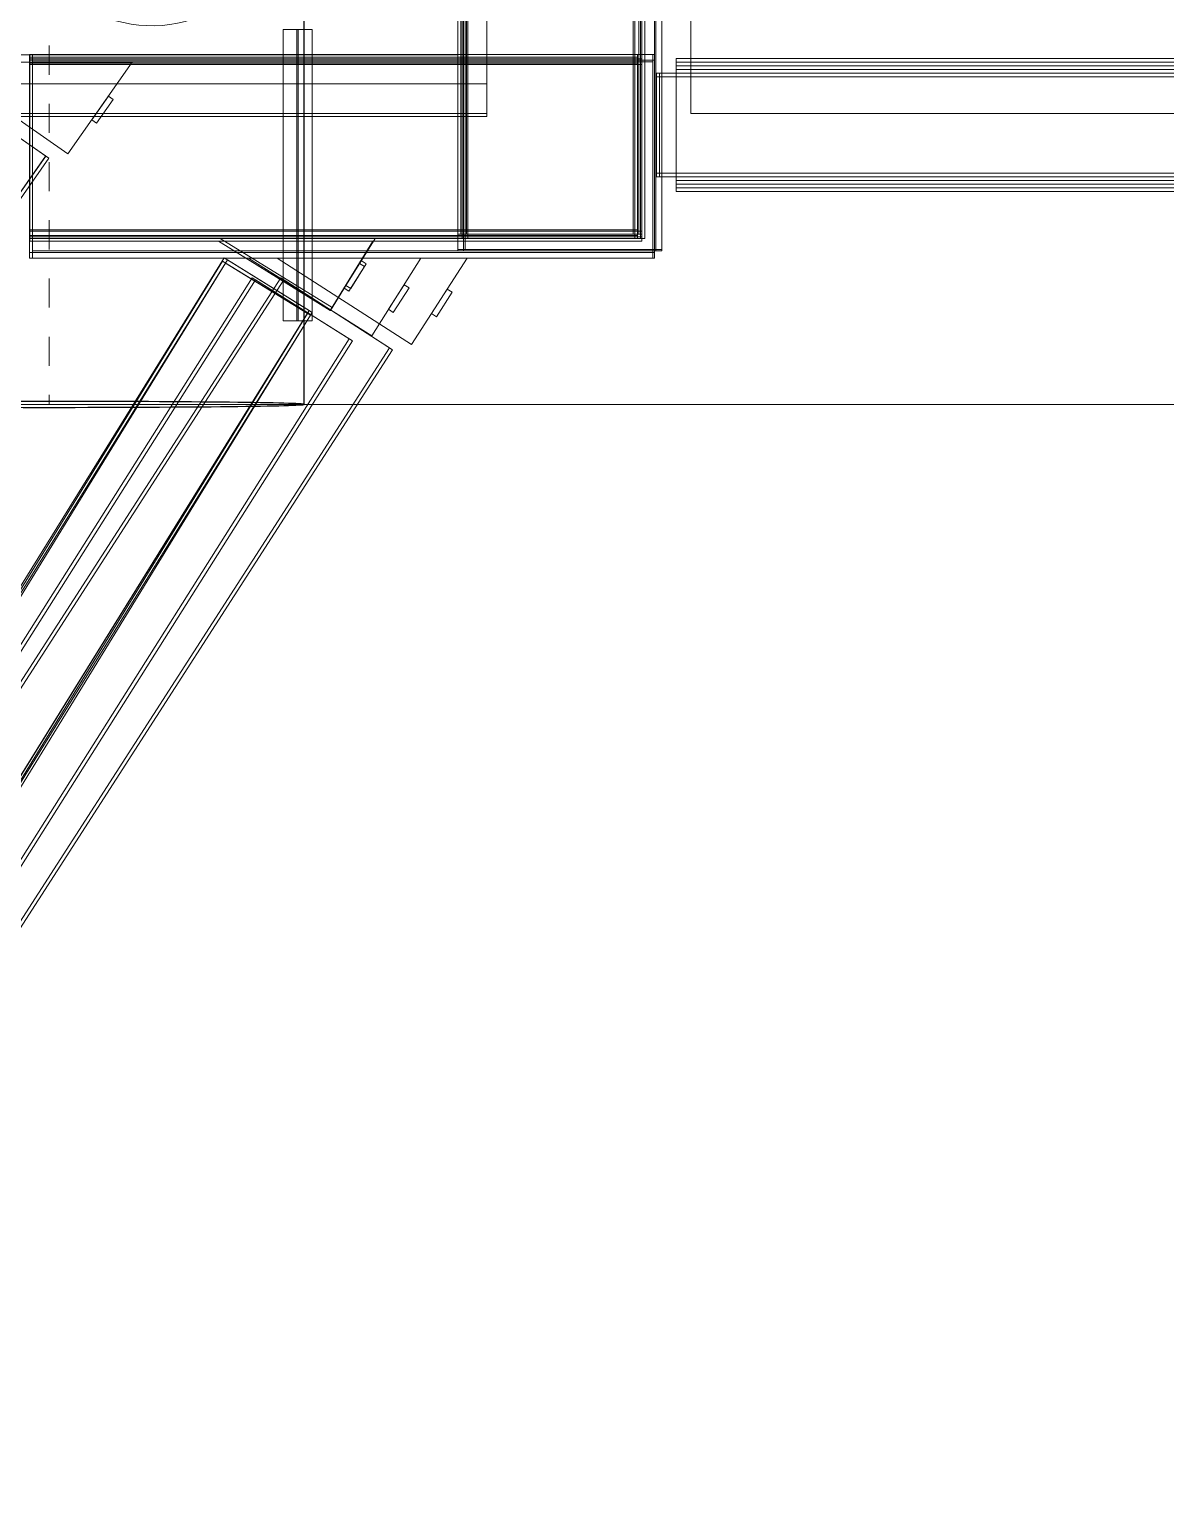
# Model space of a CAD drawing. Header units: metres. Extents: x 1753726 to 1755216, y 5920592 to 5921703.
# Drawn here: x 1755120.01 to 1755123.91, y 5921413.42 to 5921418.5 of the extents above; entities that cross this region are included whole.
import ezdxf

# ---------------------------------------------------------------- set-up
doc = ezdxf.new("R2010")
doc.units = ezdxf.units.M
doc.linetypes.add('Centre', pattern=[0.01, 0.006, -0.00125, 0.0015, -0.00125])
for name, color, linetype, lineweight in [('A-FLOR-____-OTLN', 9, 'Continuous', 9), ('A-WALL-____-OTLN', 2, 'Continuous', 9), ('M-HVAC-DUCT-CNTR', 70, 'Centre', 9), ('M-HVAC-DUCT-OTLN', 70, 'Continuous', 25), ('S-BEAM-____-OTLN', 7, 'Continuous', 9), ('S-FNDN-____-OTLN', 7, 'Continuous', 9)]:
    doc.layers.add(name, color=color, linetype=linetype, lineweight=lineweight)

# ---------------------------------------------------------------- blocks, each defined once
blk = doc.blocks.new('308492-ARUP-STPW-MOD-1600_rvt-1-X-ARUP-GL-HERNE_BAY_ALIGNMENT')
at = {"layer": 'A-WALL-____-OTLN'}
for p, q in [((1755121.5805, 5921420.1154), (1755121.5805, 5921418.2154)), ((1755121.5805, 5921418.2154), (1755121.5805, 5921420.1154)), ((1755122.2805, 5921420.1154), (1755122.2805, 5921418.2154)), ((1755122.2805, 5921418.2154), (1755122.2805, 5921420.1154)), ((1755117.5805, 5921418.2154), (1755121.5805, 5921418.2154)), ((1755119.3005, 5921418.2154), (1755120.8605, 5921418.2154)), ((1755119.3005, 5921418.2154), (1755120.8605, 5921418.2154)), ((1755120.9855, 5921418.2154), (1755121.1355, 5921418.2154)), ((1755120.9855, 5921418.2154), (1755121.1355, 5921418.2154)), ((1755121.3355, 5921418.2154), (1755121.4855, 5921418.2154)), ((1755121.3355, 5921418.2154), (1755121.4855, 5921418.2154)), ((1755122.2805, 5921418.2154), (1755126.0805, 5921418.2154)), ((1755128.4803, 5921417.2154), (1755119.2805, 5921417.2154)), ((1755120.8605, 5921417.2154), (1755119.3005, 5921417.2154)), ((1755120.8605, 5921417.2154), (1755119.3005, 5921417.2154)), ((1755121.1355, 5921417.2154), (1755120.9855, 5921417.2154)), ((1755121.1355, 5921417.2154), (1755120.9855, 5921417.2154)), ((1755121.4855, 5921417.2154), (1755121.3355, 5921417.2154)), ((1755121.4855, 5921417.2154), (1755121.3355, 5921417.2154))]:
    blk.add_line(p, q, dxfattribs=at)
at = {"layer": 'M-HVAC-DUCT-CNTR'}
blk.add_line((1755120.0775, 5921422.8485), (1755120.0775, 5921417.2162), dxfattribs=at)
blk.add_line((1755120.0775, 5921422.8485), (1755120.0775, 5921417.2162), dxfattribs=at)
at = {"layer": 'M-HVAC-DUCT-OTLN'}
blk.add_line((1755120.9525, 5921417.2162), (1755120.9525, 5921422.8485), dxfattribs=at)
for start_param, end_param in [(1.570796, 3.141593), (3.141593, 4.712389), (0, 1.570796), (4.712389, 6.283185)]:
    blk.add_ellipse((1755120.0775, 5921417.2162), major_axis=(0.875, 0), ratio=0.011618, start_param=start_param, end_param=end_param, dxfattribs=at)
blk = doc.blocks.new('Arup_Beam_Steel Circular Hollow Section_CHS_AU - STRUT 2C-5217251-X-ARUP-GL-HERNE_BAY_ALIGNMENT')
at = {"layer": 'S-BEAM-____-OTLN'}
for p, q in [((-2.3709, 0.1651), (2.3709, 0.1651)), ((-2.3709, -0.1651), (2.3709, -0.1651))]:
    blk.add_line(p, q, dxfattribs=at)
blk = doc.blocks.new('Arup_Beam_Steel Circular Hollow Section_CHS_AU - 4029159-X-ARUP-GL-HERNE_BAY_ALIGNMENT')
at = {"layer": 'S-BEAM-____-OTLN'}
for p, q in [((685.9939, 301.2086), (683.4942, 297.179)), ((686.0046, 301.2019), (683.505, 297.1723)), ((686.296, 301.0211), (685.9939, 301.2086)), ((686.296, 301.0211), (685.9939, 301.2086)), ((686.0046, 301.2019), (686.2852, 301.0278)), ((686.0046, 301.2019), (686.2852, 301.0278)), ((683.7856, 296.9982), (686.2852, 301.0278)), ((683.7964, 296.9916), (686.296, 301.0211)), ((683.4942, 297.179), (683.7964, 296.9916)), ((683.4942, 297.179), (683.7964, 296.9916)), ((683.7856, 296.9982), (683.505, 297.1723)), ((683.7856, 296.9982), (683.505, 297.1723))]:
    blk.add_line(p, q, dxfattribs=at)
blk = doc.blocks.new('Arup_Beam_Steel Circular Hollow Section_CHS_AU - STRUT 2C-5216693-X-ARUP-GL-HERNE_BAY_ALIGNMENT')
at = {"layer": 'S-BEAM-____-OTLN'}
for p, q in [((-2.018, 0.1651), (2.018, 0.1651)), ((-2.018, -0.1651), (2.018, -0.1651))]:
    blk.add_line(p, q, dxfattribs=at)
blk = doc.blocks.new('Arup_Beam_Steel Circular Hollow Section_CHS_AU - 4198971-X-ARUP-GL-HERNE_BAY_ALIGNMENT')
at = {"layer": 'S-BEAM-____-OTLN'}
for p, q in [((691.5137, 301.8431), (687.4777, 301.8431)), ((687.4777, 301.8431), (687.4777, 301.4875)), ((687.4777, 301.8431), (687.4777, 301.4875)), ((691.5137, 301.8304), (687.4777, 301.8304)), ((687.4777, 301.5002), (687.4777, 301.8304)), ((687.4777, 301.5002), (687.4777, 301.8304)), ((691.5137, 301.4875), (691.5137, 301.8431)), ((691.5137, 301.4875), (691.5137, 301.8431)), ((691.5137, 301.8304), (691.5137, 301.5002)), ((691.5137, 301.8304), (691.5137, 301.5002)), ((687.4777, 301.5002), (691.5137, 301.5002)), ((687.4777, 301.4875), (691.5137, 301.4875))]:
    blk.add_line(p, q, dxfattribs=at)
blk = doc.blocks.new('Arup_Beam_Steel Circular Hollow Section_CHS_AU - STRUT 1A-5298237-X-ARUP-GL-HERNE_BAY_ALIGNMENT')
at = {"layer": 'S-BEAM-____-OTLN'}
for p, q in [((-1.8555, 0.2158), (1.8555, 0.2158)), ((-1.8555, -0.2158), (1.8555, -0.2158))]:
    blk.add_line(p, q, dxfattribs=at)
blk = doc.blocks.new('Arup_Beam_Steel Circular Hollow Section_CHS_AU - 4393145-X-ARUP-GL-HERNE_BAY_ALIGNMENT')
at = {"layer": 'S-BEAM-____-OTLN'}
for p, q in [((685.0167, 301.8132), (682.8888, 298.7727)), ((685.0271, 301.8059), (682.8992, 298.7654)), ((685.3911, 301.5511), (685.0167, 301.8132)), ((685.3911, 301.5511), (685.0167, 301.8132)), ((685.0271, 301.8059), (685.3807, 301.5584)), ((685.0271, 301.8059), (685.3807, 301.5584)), ((683.2528, 298.5179), (685.3807, 301.5584)), ((683.2632, 298.5107), (685.3911, 301.5511)), ((682.8888, 298.7727), (683.2632, 298.5107)), ((682.8888, 298.7727), (683.2632, 298.5107)), ((683.2528, 298.5179), (682.8992, 298.7654)), ((683.2528, 298.5179), (682.8992, 298.7654))]:
    blk.add_line(p, q, dxfattribs=at)
blk = doc.blocks.new('Arup_Beam_Steel Circular Hollow Section_CHS_AU - STRUT 3C-5299243-X-ARUP-GL-HERNE_BAY_ALIGNMENT')
at = {"layer": 'S-BEAM-____-OTLN'}
for p, q in [((-2.3437, 0.1651), (2.3437, 0.1651)), ((-2.3437, -0.1651), (2.3437, -0.1651))]:
    blk.add_line(p, q, dxfattribs=at)
blk = doc.blocks.new('Arup_Beam_Steel Circular Hollow Section_CHS_AU - 4607972-X-ARUP-GL-HERNE_BAY_ALIGNMENT')
at = {"layer": 'S-BEAM-____-OTLN'}
for p, q in [((685.9875, 301.1978), (683.5336, 297.204)), ((685.9983, 301.1911), (683.5444, 297.1974)), ((686.2905, 301.0116), (685.9875, 301.1978)), ((686.2905, 301.0116), (685.9875, 301.1978)), ((685.9983, 301.1911), (686.2796, 301.0183)), ((685.9983, 301.1911), (686.2796, 301.0183)), ((683.8258, 297.0245), (686.2796, 301.0183)), ((683.8366, 297.0178), (686.2905, 301.0116)), ((683.5336, 297.204), (683.8366, 297.0178)), ((683.5336, 297.204), (683.8366, 297.0178)), ((683.8258, 297.0245), (683.5444, 297.1974)), ((683.8258, 297.0245), (683.5444, 297.1974))]:
    blk.add_line(p, q, dxfattribs=at)
blk = doc.blocks.new('Arup_Beam_Steel Circular Hollow Section_CHS_AU - STRUT 3C-5217728-X-ARUP-GL-HERNE_BAY_ALIGNMENT')
at = {"layer": 'S-BEAM-____-OTLN'}
for p, q in [((-2.008, 0.1651), (2.008, 0.1651)), ((-2.008, -0.1651), (2.008, -0.1651))]:
    blk.add_line(p, q, dxfattribs=at)
blk = doc.blocks.new('Arup_Beam_Steel Circular Hollow Section_CHS_AU - 4607977-X-ARUP-GL-HERNE_BAY_ALIGNMENT')
at = {"layer": 'S-BEAM-____-OTLN'}
for p, q in [((691.5037, 301.8431), (687.4877, 301.8431)), ((687.4877, 301.8431), (687.4877, 301.4875)), ((687.4877, 301.8431), (687.4877, 301.4875)), ((691.5037, 301.8304), (687.4877, 301.8304)), ((687.4877, 301.5002), (687.4877, 301.8304)), ((687.4877, 301.5002), (687.4877, 301.8304)), ((691.5037, 301.4875), (691.5037, 301.8431)), ((691.5037, 301.4875), (691.5037, 301.8431)), ((691.5037, 301.8304), (691.5037, 301.5002)), ((691.5037, 301.8304), (691.5037, 301.5002)), ((687.4877, 301.5002), (691.5037, 301.5002)), ((687.4877, 301.4875), (691.5037, 301.4875))]:
    blk.add_line(p, q, dxfattribs=at)
blk = doc.blocks.new('Arup_Beam_Steel Circular Hollow Section_CHS_AU - STRUT 4C-5167315-X-ARUP-GL-HERNE_BAY_ALIGNMENT')
at = {"layer": 'S-BEAM-____-OTLN'}
for p, q in [((-2.4256, 0.2158), (2.4256, 0.2158)), ((-2.4256, -0.2158), (2.4256, -0.2158))]:
    blk.add_line(p, q, dxfattribs=at)
blk = doc.blocks.new('Arup_Beam_Steel Circular Hollow Section_CHS_AU - 4608569-X-ARUP-GL-HERNE_BAY_ALIGNMENT')
at = {"layer": 'S-BEAM-____-OTLN'}
for p, q in [((686.1876, 301.1406), (683.5619, 297.0614)), ((686.5719, 300.8933), (686.1876, 301.1406)), ((686.5719, 300.8933), (686.1876, 301.1406)), ((686.1983, 301.1337), (683.5726, 297.0545)), ((686.1983, 301.1337), (686.5612, 300.9001)), ((686.1983, 301.1337), (686.5612, 300.9001)), ((683.9355, 296.8209), (686.5612, 300.9001)), ((683.9462, 296.814), (686.5719, 300.8933)), ((683.5619, 297.0614), (683.9462, 296.814)), ((683.5619, 297.0614), (683.9462, 296.814)), ((683.9355, 296.8209), (683.5726, 297.0545)), ((683.9355, 296.8209), (683.5726, 297.0545))]:
    blk.add_line(p, q, dxfattribs=at)
blk = doc.blocks.new('Arup_Beam_Steel Circular Hollow Section_CHS_AU - STRUT 4C-5167293-X-ARUP-GL-HERNE_BAY_ALIGNMENT')
at = {"layer": 'S-BEAM-____-OTLN'}
for p, q in [((-1.95, 0.2158), (1.95, 0.2158)), ((-1.95, -0.2158), (1.95, -0.2158))]:
    blk.add_line(p, q, dxfattribs=at)
blk = doc.blocks.new('Arup_Beam_Steel Circular Hollow Section_CHS_AU - 4608574-X-ARUP-GL-HERNE_BAY_ALIGNMENT')
at = {"layer": 'S-BEAM-____-OTLN'}
for p, q in [((691.4457, 301.8938), (687.5457, 301.8938)), ((687.5457, 301.8938), (687.5457, 301.4368)), ((687.5457, 301.8938), (687.5457, 301.4368)), ((691.4457, 301.8811), (687.5457, 301.8811)), ((687.5457, 301.4495), (687.5457, 301.8811)), ((687.5457, 301.4495), (687.5457, 301.8811)), ((691.4457, 301.4368), (691.4457, 301.8938)), ((691.4457, 301.4368), (691.4457, 301.8938)), ((691.4457, 301.8811), (691.4457, 301.4495)), ((691.4457, 301.8811), (691.4457, 301.4495)), ((687.5457, 301.4495), (691.4457, 301.4495)), ((687.5457, 301.4368), (691.4457, 301.4368))]:
    blk.add_line(p, q, dxfattribs=at)
blk = doc.blocks.new('Arup_Beam_Steel Circular Hollow Section_CHS_AU - STRUT 5C-5168541-X-ARUP-GL-HERNE_BAY_ALIGNMENT')
at = {"layer": 'S-BEAM-____-OTLN'}
for p, q in [((-2.3691, 0.1905), (2.3691, 0.1905)), ((-2.3691, -0.1905), (2.3691, -0.1905))]:
    blk.add_line(p, q, dxfattribs=at)
blk = doc.blocks.new('Arup_Beam_Steel Circular Hollow Section_CHS_AU - 4609519-X-ARUP-GL-HERNE_BAY_ALIGNMENT')
at = {"layer": 'S-BEAM-____-OTLN'}
for p, q in [((686.0902, 301.1407), (683.562, 297.1333)), ((686.4339, 300.9238), (686.0902, 301.1407)), ((686.4339, 300.9238), (686.0902, 301.1407)), ((686.1009, 301.1339), (683.5727, 297.1265)), ((686.1009, 301.1339), (686.4232, 300.9306)), ((686.1009, 301.1339), (686.4232, 300.9306)), ((683.895, 296.9232), (686.4232, 300.9306)), ((683.9057, 296.9164), (686.4339, 300.9238)), ((683.562, 297.1333), (683.9057, 296.9164)), ((683.562, 297.1333), (683.9057, 296.9164)), ((683.895, 296.9232), (683.5727, 297.1265)), ((683.895, 296.9232), (683.5727, 297.1265))]:
    blk.add_line(p, q, dxfattribs=at)
blk = doc.blocks.new('Arup_Beam_Steel Circular Hollow Section_CHS_AU - STRUT 5C-5168539-X-ARUP-GL-HERNE_BAY_ALIGNMENT')
at = {"layer": 'S-BEAM-____-OTLN'}
for p, q in [((-1.95, 0.1905), (1.95, 0.1905)), ((-1.95, -0.1905), (1.95, -0.1905))]:
    blk.add_line(p, q, dxfattribs=at)
blk = doc.blocks.new('Arup_Beam_Steel Circular Hollow Section_CHS_AU - 4609524-X-ARUP-GL-HERNE_BAY_ALIGNMENT')
at = {"layer": 'S-BEAM-____-OTLN'}
for p, q in [((691.4457, 301.8685), (687.5457, 301.8685)), ((687.5457, 301.8685), (687.5457, 301.4621)), ((687.5457, 301.8685), (687.5457, 301.4621)), ((691.4457, 301.8558), (687.5457, 301.8558)), ((687.5457, 301.4748), (687.5457, 301.8558)), ((687.5457, 301.4748), (687.5457, 301.8558)), ((691.4457, 301.4621), (691.4457, 301.8685)), ((691.4457, 301.4621), (691.4457, 301.8685)), ((691.4457, 301.8558), (691.4457, 301.4748)), ((691.4457, 301.8558), (691.4457, 301.4748)), ((687.5457, 301.4748), (691.4457, 301.4748)), ((687.5457, 301.4621), (691.4457, 301.4621))]:
    blk.add_line(p, q, dxfattribs=at)
blk = doc.blocks.new('STRUT END ANGLED 1 - STRUT END ANGLED 1-5070105-X-ARUP-GL-HERNE_BAY_ALIGNMENT')
at = {"layer": 'S-BEAM-____-OTLN'}
for p, q in [((685.0064, 301.8814), (685.457, 301.566)), ((685.6777, 301.8814), (685.0064, 301.8814)), ((685.0064, 301.8814), (685.6777, 301.8814)), ((685.457, 301.566), (685.0064, 301.8814)), ((685.0064, 301.8814), (685.6777, 301.8814)), ((685.457, 301.566), (685.0064, 301.8814)), ((685.0064, 301.8814), (685.457, 301.566)), ((685.6777, 301.8814), (685.0064, 301.8814)), ((685.457, 301.566), (685.6777, 301.8814)), ((685.6777, 301.8814), (685.457, 301.566)), ((685.6777, 301.8814), (685.457, 301.566)), ((685.457, 301.566), (685.6777, 301.8814)), ((685.596, 301.7647), (685.5387, 301.6828)), ((685.5387, 301.6828), (685.596, 301.7647)), ((685.555, 301.6713), (685.6124, 301.7532)), ((685.6124, 301.7532), (685.555, 301.6713)), ((685.6124, 301.7532), (685.596, 301.7647)), ((685.596, 301.7647), (685.6124, 301.7532)), ((685.5387, 301.6828), (685.555, 301.6713)), ((685.555, 301.6713), (685.5387, 301.6828))]:
    blk.add_line(p, q, dxfattribs=at)
blk = doc.blocks.new('STRUT END ANGLED 2 - STRUT END ANGLED 1-5070393-X-ARUP-GL-HERNE_BAY_ALIGNMENT')
at = {"layer": 'S-BEAM-____-OTLN'}
for p, q in [((685.9801, 301.2759), (686.3638, 301.0379)), ((686.5115, 301.2759), (685.9801, 301.2759)), ((685.9801, 301.2759), (686.5115, 301.2759)), ((686.3638, 301.0379), (685.9801, 301.2759)), ((685.9801, 301.2759), (686.5115, 301.2759)), ((686.3638, 301.0379), (685.9801, 301.2759)), ((685.9801, 301.2759), (686.3638, 301.0379)), ((686.5115, 301.2759), (685.9801, 301.2759)), ((686.3638, 301.0379), (686.5115, 301.2759)), ((686.5115, 301.2759), (686.3638, 301.0379)), ((686.5115, 301.2759), (686.3638, 301.0379)), ((686.3638, 301.0379), (686.5115, 301.2759)), ((686.464, 301.1994), (686.4113, 301.1144)), ((686.4113, 301.1144), (686.464, 301.1994)), ((686.4283, 301.1039), (686.481, 301.1889)), ((686.481, 301.1889), (686.4283, 301.1039)), ((686.481, 301.1889), (686.464, 301.1994)), ((686.464, 301.1994), (686.481, 301.1889)), ((686.4113, 301.1144), (686.4283, 301.1039)), ((686.4283, 301.1039), (686.4113, 301.1144))]:
    blk.add_line(p, q, dxfattribs=at)
blk = doc.blocks.new('STRUT END ANGLED 3 - STRUT END ANGLED 1-5071234-X-ARUP-GL-HERNE_BAY_ALIGNMENT')
at = {"layer": 'S-BEAM-____-OTLN'}
for p, q in [((685.9739, 301.2659), (686.5039, 301.2659)), ((686.3576, 301.0279), (685.9739, 301.2659)), ((685.9739, 301.2659), (686.3576, 301.0279)), ((686.5039, 301.2659), (685.9739, 301.2659)), ((685.9746, 301.2666), (686.3583, 301.0286)), ((686.5046, 301.2666), (685.9746, 301.2666)), ((685.9746, 301.2666), (686.5046, 301.2666)), ((686.3583, 301.0286), (685.9746, 301.2666)), ((686.5039, 301.2659), (686.3576, 301.0279)), ((686.3576, 301.0279), (686.5039, 301.2659)), ((686.3583, 301.0286), (686.5046, 301.2666)), ((686.5046, 301.2666), (686.3583, 301.0286)), ((686.4578, 301.1901), (686.4051, 301.1051)), ((686.4051, 301.1051), (686.4578, 301.1901)), ((686.4748, 301.1796), (686.4578, 301.1901)), ((686.4578, 301.1901), (686.4748, 301.1796)), ((686.4221, 301.0946), (686.4748, 301.1796)), ((686.4748, 301.1796), (686.4221, 301.0946)), ((686.4051, 301.1051), (686.4221, 301.0946)), ((686.4221, 301.0946), (686.4051, 301.1051))]:
    blk.add_line(p, q, dxfattribs=at)
blk = doc.blocks.new('STRUT END ANGLED 4 - STRUT END ANGLED 1-5071539-X-ARUP-GL-HERNE_BAY_ALIGNMENT')
at = {"layer": 'S-BEAM-____-OTLN'}
for p, q in [((686.1754, 301.2079), (686.6369, 300.9109)), ((686.8281, 301.2079), (686.1754, 301.2079)), ((686.1754, 301.2079), (686.8281, 301.2079)), ((686.6369, 300.9109), (686.1754, 301.2079)), ((686.1754, 301.2079), (686.8281, 301.2079)), ((686.6369, 300.9109), (686.1754, 301.2079)), ((686.1754, 301.2079), (686.6369, 300.9109)), ((686.8281, 301.2079), (686.1754, 301.2079)), ((686.6369, 300.9109), (686.8281, 301.2079)), ((686.8281, 301.2079), (686.6369, 300.9109)), ((686.8281, 301.2079), (686.6369, 300.9109)), ((686.6369, 300.9109), (686.8281, 301.2079)), ((686.7596, 301.1015), (686.7054, 301.0174)), ((686.7054, 301.0174), (686.7596, 301.1015)), ((686.7223, 301.0065), (686.7764, 301.0906)), ((686.7764, 301.0906), (686.7223, 301.0065)), ((686.7764, 301.0906), (686.7596, 301.1015)), ((686.7596, 301.1015), (686.7764, 301.0906)), ((686.7054, 301.0174), (686.7223, 301.0065)), ((686.7223, 301.0065), (686.7054, 301.0174))]:
    blk.add_line(p, q, dxfattribs=at)
blk = doc.blocks.new('STRUT END ANGLED 5 - STRUT END ANGLED 1-5071912-X-ARUP-GL-HERNE_BAY_ALIGNMENT')
at = {"layer": 'S-BEAM-____-OTLN'}
for p, q in [((686.0773, 301.2079), (686.5002, 300.9411)), ((686.6685, 301.2079), (686.0773, 301.2079)), ((686.0773, 301.2079), (686.6685, 301.2079)), ((686.5002, 300.9411), (686.0773, 301.2079)), ((686.0773, 301.2079), (686.6685, 301.2079)), ((686.5002, 300.9411), (686.0773, 301.2079)), ((686.0773, 301.2079), (686.5002, 300.9411)), ((686.6685, 301.2079), (686.0773, 301.2079)), ((686.5002, 300.9411), (686.6685, 301.2079)), ((686.6685, 301.2079), (686.5002, 300.9411)), ((686.6685, 301.2079), (686.5002, 300.9411)), ((686.5002, 300.9411), (686.6685, 301.2079)), ((686.6114, 301.1166), (686.5572, 301.0325)), ((686.5572, 301.0325), (686.6114, 301.1166)), ((686.5741, 301.0217), (686.6282, 301.1058)), ((686.6282, 301.1058), (686.5741, 301.0217)), ((686.6282, 301.1058), (686.6114, 301.1166)), ((686.6114, 301.1166), (686.6282, 301.1058)), ((686.5572, 301.0325), (686.5741, 301.0217)), ((686.5741, 301.0217), (686.5572, 301.0325))]:
    blk.add_line(p, q, dxfattribs=at)
blk = doc.blocks.new('HB_Struct Framing_Support_2 - HB_Struct Framing_Support-5141438-X-ARUP-GL-HERNE_BAY_ALIGNMENT')
at = {"layer": 'S-BEAM-____-OTLN'}
for p, q in [((0.0495, -0.015), (-0.0495, -0.015)), ((-0.0495, -0.015), (-0.0133, -0.015)), ((-0.0133, -0.015), (-0.0495, -0.015)), ((-0.0495, -0.015), (0.0495, -0.015)), ((-0.0495, -0.015), (-0.0495, -1.015)), ((-0.0495, -0.015), (-0.0495, -1.015)), ((-0.0495, -0.015), (-0.0495, -1.015)), ((-0.0495, -0.015), (-0.0495, -1.015)), ((-0.0133, -0.015), (-0.0023, -0.015)), ((-0.0133, -0.015), (-0.0023, -0.015)), ((-0.0023, -1.015), (-0.0023, -0.015)), ((-0.0023, -1.015), (-0.0023, -0.015)), ((0.0023, -0.015), (0.0023, -1.015)), ((0.0023, -0.015), (0.0133, -0.015)), ((0.0023, -0.015), (0.0133, -0.015)), ((0.0023, -1.015), (0.0023, -0.015)), ((0.0495, -0.015), (0.0133, -0.015)), ((0.0133, -0.015), (0.0495, -0.015)), ((0.0495, -1.015), (0.0495, -0.015)), ((0.0495, -0.015), (0.0495, -1.015)), ((0.0495, -0.015), (0.0495, -1.015)), ((0.0495, -0.015), (0.0495, -1.015)), ((0.0495, -1.015), (-0.0495, -1.015)), ((-0.0495, -1.015), (-0.0133, -1.015)), ((-0.0133, -1.015), (-0.0495, -1.015)), ((-0.0495, -1.015), (0.0495, -1.015)), ((-0.0023, -1.015), (-0.0133, -1.015)), ((-0.0023, -1.015), (-0.0133, -1.015)), ((0.0133, -1.015), (0.0023, -1.015)), ((0.0133, -1.015), (0.0023, -1.015)), ((0.0495, -1.015), (0.0133, -1.015)), ((0.0133, -1.015), (0.0495, -1.015))]:
    blk.add_line(p, q, dxfattribs=at)
blk = doc.blocks.new('308492-ARUP-STTW-MOD-0100_rvt-1-X-ARUP-GL-HERNE_BAY_ALIGNMENT')
at = {"layer": 'S-BEAM-____-OTLN'}
for p, q in [((1755121.4805, 5921417.8011), (1755121.4805, 5921421.1855)), ((1755121.4805, 5921421.1855), (1755121.4805, 5921417.8011)), ((1755121.4805, 5921421.1665), (1755121.4805, 5921417.7861)), ((1755121.4805, 5921421.1665), (1755121.4805, 5921417.7861)), ((1755121.4805, 5921417.7485), (1755121.4805, 5921421.1665)), ((1755121.4805, 5921421.1665), (1755121.4805, 5921417.7485)), ((1755121.4805, 5921418.4169), (1755121.4805, 5921421.1649)), ((1755121.4805, 5921418.4169), (1755121.4805, 5921421.1649)), ((1755121.4905, 5921417.8011), (1755121.4905, 5921421.1855)), ((1755121.4905, 5921421.1855), (1755121.4905, 5921417.8011)), ((1755121.4905, 5921421.1855), (1755121.4905, 5921417.8011)), ((1755121.4905, 5921421.1855), (1755121.4905, 5921417.8011)), ((1755121.4905, 5921421.1855), (1755121.4905, 5921417.8011)), ((1755121.4905, 5921421.1855), (1755121.4905, 5921417.8011)), ((1755121.4955, 5921421.1665), (1755121.4955, 5921417.7861)), ((1755121.4955, 5921421.1665), (1755121.4955, 5921417.7861)), ((1755121.4955, 5921417.7861), (1755121.4955, 5921421.1665)), ((1755121.4955, 5921421.1665), (1755121.4955, 5921417.7861)), ((1755121.4955, 5921421.1665), (1755121.4955, 5921417.7861)), ((1755121.4955, 5921421.1665), (1755121.4955, 5921417.7861)), ((1755121.5055, 5921417.7485), (1755121.5055, 5921421.1665)), ((1755121.5055, 5921421.1665), (1755121.5055, 5921417.7485)), ((1755121.5055, 5921417.7485), (1755121.5055, 5921421.1665)), ((1755121.5055, 5921421.1665), (1755121.5055, 5921417.7485)), ((1755121.5055, 5921421.1665), (1755121.5055, 5921417.7485)), ((1755121.5055, 5921421.1665), (1755121.5055, 5921417.7485)), ((1755121.5101, 5921421.1855), (1755121.5101, 5921417.8011)), ((1755121.5101, 5921421.1855), (1755121.5101, 5921417.8011)), ((1755121.5101, 5921421.1855), (1755121.5101, 5921417.8011)), ((1755121.5101, 5921421.1855), (1755121.5101, 5921417.8011)), ((1755121.5101, 5921421.1855), (1755121.5101, 5921417.8011)), ((1755121.5101, 5921421.1855), (1755121.5101, 5921417.8011)), ((1755121.5151, 5921421.1665), (1755121.5151, 5921417.7861)), ((1755121.5151, 5921417.7861), (1755121.5151, 5921421.1665)), ((1755121.5151, 5921421.1665), (1755121.5151, 5921417.7861)), ((1755121.5151, 5921421.1665), (1755121.5151, 5921417.7861)), ((1755121.5151, 5921421.1665), (1755121.5151, 5921417.7861)), ((1755121.5151, 5921421.1665), (1755121.5151, 5921417.7861)), ((1755122.0829, 5921417.8011), (1755122.0829, 5921421.1855)), ((1755122.0829, 5921421.1855), (1755122.0829, 5921417.8011)), ((1755122.0829, 5921421.1855), (1755122.0829, 5921417.8011)), ((1755122.0829, 5921417.8011), (1755122.0829, 5921421.1855)), ((1755122.0829, 5921421.1855), (1755122.0829, 5921417.8011)), ((1755122.0829, 5921421.1855), (1755122.0829, 5921417.8011)), ((1755122.0879, 5921417.7861), (1755122.0879, 5921421.1665)), ((1755122.0879, 5921421.1665), (1755122.0879, 5921417.7861)), ((1755122.0879, 5921421.1665), (1755122.0879, 5921417.7861)), ((1755122.0879, 5921417.7861), (1755122.0879, 5921421.1665)), ((1755122.0879, 5921421.1665), (1755122.0879, 5921417.7861)), ((1755122.0879, 5921421.1665), (1755122.0879, 5921417.7861)), ((1755122.1025, 5921417.8011), (1755122.1025, 5921421.1855)), ((1755122.1025, 5921421.1855), (1755122.1025, 5921417.8011)), ((1755122.1025, 5921417.8011), (1755122.1025, 5921421.1855)), ((1755122.1025, 5921421.1855), (1755122.1025, 5921417.8011)), ((1755122.1025, 5921417.8011), (1755122.1025, 5921421.1855)), ((1755122.1025, 5921421.1855), (1755122.1025, 5921417.8011)), ((1755122.1075, 5921417.7861), (1755122.1075, 5921421.1665)), ((1755122.1075, 5921421.1665), (1755122.1075, 5921417.7861)), ((1755122.1075, 5921417.7861), (1755122.1075, 5921421.1665)), ((1755122.1075, 5921421.1665), (1755122.1075, 5921417.7861)), ((1755122.1075, 5921417.7861), (1755122.1075, 5921421.1665)), ((1755122.1075, 5921421.1665), (1755122.1075, 5921417.7861)), ((1755122.1125, 5921421.1855), (1755122.1125, 5921417.8011)), ((1755122.1125, 5921421.1855), (1755122.1125, 5921417.8011)), ((1755122.1225, 5921421.1665), (1755122.1225, 5921417.7861)), ((1755122.1225, 5921421.1665), (1755122.1225, 5921417.7861)), ((1755122.1555, 5921417.7485), (1755122.1555, 5921421.1665)), ((1755122.1555, 5921421.1665), (1755122.1555, 5921417.7485)), ((1755122.1555, 5921417.7485), (1755122.1555, 5921421.1665)), ((1755122.1555, 5921421.1665), (1755122.1555, 5921417.7485)), ((1755122.1555, 5921421.1665), (1755122.1555, 5921417.7485)), ((1755122.1555, 5921421.1665), (1755122.1555, 5921417.7485)), ((1755122.1805, 5921417.7485), (1755122.1805, 5921421.1665)), ((1755122.1805, 5921421.1665), (1755122.1805, 5921417.7485)), ((1755121.4805, 5921417.7435), (1755121.4805, 5921421.1415)), ((1755121.4805, 5921421.1415), (1755121.4805, 5921417.7435)), ((1755121.5005, 5921417.7435), (1755121.5005, 5921421.1415)), ((1755121.5005, 5921421.1415), (1755121.5005, 5921417.7435)), ((1755121.5005, 5921417.7435), (1755121.5005, 5921421.1415)), ((1755121.5005, 5921421.1415), (1755121.5005, 5921417.7435)), ((1755121.5005, 5921421.1415), (1755121.5005, 5921417.7435)), ((1755121.5005, 5921421.1415), (1755121.5005, 5921417.7435)), ((1755122.1605, 5921417.7435), (1755122.1605, 5921421.1415)), ((1755122.1605, 5921421.1415), (1755122.1605, 5921417.7435)), ((1755122.1605, 5921417.7435), (1755122.1605, 5921421.1415)), ((1755122.1605, 5921421.1415), (1755122.1605, 5921417.7435)), ((1755122.1605, 5921421.1415), (1755122.1605, 5921417.7435)), ((1755122.1605, 5921421.1415), (1755122.1605, 5921417.7435)), ((1755122.1805, 5921417.7435), (1755122.1805, 5921421.1415)), ((1755122.1805, 5921421.1415), (1755122.1805, 5921417.7435)), ((1755117.4809, 5921418.4169), (1755120.2805, 5921418.4169)), ((1755117.4809, 5921418.4169), (1755120.2805, 5921418.4169)), ((1755120.0104, 5921418.4185), (1755122.0979, 5921418.4185)), ((1755120.0104, 5921418.4085), (1755120.0104, 5921418.4185)), ((1755120.0104, 5921418.4085), (1755120.0104, 5921418.4185)), ((1755122.0979, 5921418.4185), (1755120.0104, 5921418.4185)), ((1755120.0104, 5921418.4085), (1755122.0979, 5921418.4085)), ((1755120.0104, 5921418.3889), (1755120.0104, 5921418.4085)), ((1755120.0104, 5921418.3889), (1755120.0104, 5921418.4085)), ((1755122.0979, 5921418.4085), (1755120.0104, 5921418.4085)), ((1755122.0979, 5921418.4085), (1755120.0104, 5921418.4085)), ((1755122.0979, 5921418.4085), (1755120.0104, 5921418.4085)), ((1755120.0104, 5921418.3889), (1755120.0104, 5921418.4085)), ((1755120.0104, 5921418.4085), (1755120.0104, 5921418.3889)), ((1755122.0979, 5921418.4085), (1755120.0104, 5921418.4085)), ((1755122.0979, 5921418.4085), (1755120.0104, 5921418.4085)), ((1755120.0105, 5921418.3985), (1755120.0105, 5921418.4185)), ((1755120.0105, 5921418.4185), (1755120.0105, 5921418.3985)), ((1755120.0105, 5921418.4185), (1755122.1555, 5921418.4185)), ((1755122.1555, 5921418.4185), (1755120.0105, 5921418.4185)), ((1755120.0112, 5921418.4035), (1755120.0112, 5921418.4185)), ((1755120.0112, 5921418.4185), (1755120.0112, 5921418.4035)), ((1755122.1129, 5921418.4185), (1755120.0112, 5921418.4185)), ((1755122.1129, 5921418.4185), (1755120.0112, 5921418.4185)), ((1755120.0112, 5921418.4035), (1755120.0112, 5921418.3839)), ((1755120.0112, 5921418.4035), (1755120.0112, 5921418.3839)), ((1755122.1129, 5921418.4035), (1755120.0112, 5921418.4035)), ((1755122.1129, 5921418.4035), (1755120.0112, 5921418.4035)), ((1755120.0112, 5921418.4035), (1755122.1129, 5921418.4035)), ((1755122.1129, 5921418.4035), (1755120.0112, 5921418.4035)), ((1755120.0112, 5921418.3839), (1755120.0112, 5921418.4035)), ((1755120.0112, 5921418.4035), (1755120.0112, 5921418.3839)), ((1755122.1129, 5921418.4035), (1755120.0112, 5921418.4035)), ((1755122.1129, 5921418.4035), (1755120.0112, 5921418.4035)), ((1755120.0205, 5921418.3935), (1755120.0205, 5921418.4185)), ((1755120.0205, 5921418.4185), (1755120.0205, 5921418.3935)), ((1755120.0205, 5921418.4185), (1755122.1505, 5921418.4185)), ((1755122.1505, 5921418.4185), (1755120.0205, 5921418.4185)), ((1755120.2805, 5921418.4169), (1755121.4805, 5921418.4169)), ((1755121.4805, 5921418.4169), (1755120.2805, 5921418.4169)), ((1755122.0979, 5921418.4185), (1755122.0979, 5921418.4085)), ((1755122.0979, 5921418.4185), (1755122.0979, 5921418.4085)), ((1755122.0979, 5921418.4085), (1755122.0979, 5921418.3889)), ((1755122.0979, 5921418.4085), (1755122.0979, 5921418.3889)), ((1755122.0979, 5921418.3889), (1755122.0979, 5921418.4085)), ((1755122.0979, 5921418.4085), (1755122.0979, 5921418.3889)), ((1755122.1129, 5921418.4035), (1755122.1129, 5921418.4185)), ((1755122.1129, 5921418.4185), (1755122.1129, 5921418.4035)), ((1755122.1129, 5921418.3839), (1755122.1129, 5921418.4035)), ((1755122.1129, 5921418.3839), (1755122.1129, 5921418.4035)), ((1755122.1129, 5921418.3839), (1755122.1129, 5921418.4035)), ((1755122.1129, 5921418.4035), (1755122.1129, 5921418.3839)), ((1755122.1505, 5921418.3935), (1755122.1505, 5921418.4185)), ((1755122.1505, 5921418.4185), (1755122.1505, 5921418.3935)), ((1755122.1555, 5921418.3985), (1755122.1555, 5921418.4185)), ((1755122.1555, 5921418.4185), (1755122.1555, 5921418.3985)), ((1755122.0979, 5921418.3889), (1755120.0104, 5921418.3889)), ((1755120.0104, 5921418.3749), (1755120.0104, 5921418.3889)), ((1755120.0104, 5921418.3749), (1755120.0104, 5921418.3889)), ((1755122.0979, 5921418.3889), (1755120.0104, 5921418.3889)), ((1755122.0979, 5921418.3889), (1755120.0104, 5921418.3889)), ((1755122.0979, 5921418.3889), (1755120.0104, 5921418.3889)), ((1755120.0104, 5921418.3749), (1755120.0104, 5921418.3889)), ((1755120.0104, 5921418.3749), (1755120.0104, 5921418.3889)), ((1755122.0979, 5921418.3889), (1755120.0104, 5921418.3889)), ((1755122.0979, 5921418.3889), (1755120.0104, 5921418.3889)), ((1755120.0104, 5921417.8301), (1755120.0104, 5921418.3749)), ((1755120.0104, 5921418.3749), (1755120.0104, 5921417.8301)), ((1755120.0104, 5921417.8301), (1755120.0104, 5921418.3749)), ((1755120.0104, 5921418.3749), (1755120.0104, 5921417.8301)), ((1755120.0105, 5921417.7385), (1755120.0105, 5921418.3985)), ((1755120.0105, 5921418.3985), (1755120.0105, 5921417.7385)), ((1755120.0105, 5921417.7385), (1755120.0105, 5921418.3985)), ((1755120.0105, 5921418.3985), (1755120.0105, 5921417.7385)), ((1755120.0105, 5921418.3985), (1755122.1555, 5921418.3985)), ((1755122.1555, 5921418.3985), (1755120.0105, 5921418.3985)), ((1755120.0105, 5921418.3985), (1755122.1555, 5921418.3985)), ((1755122.1555, 5921418.3985), (1755120.0105, 5921418.3985)), ((1755122.1555, 5921418.3985), (1755120.0105, 5921418.3985)), ((1755122.1555, 5921418.3985), (1755120.0105, 5921418.3985)), ((1755122.1129, 5921418.3839), (1755120.0112, 5921418.3839)), ((1755120.0112, 5921418.3839), (1755122.1129, 5921418.3839)), ((1755120.0112, 5921418.3839), (1755120.0112, 5921418.3699)), ((1755120.0112, 5921418.3699), (1755120.0112, 5921418.3839)), ((1755122.1129, 5921418.3839), (1755120.0112, 5921418.3839)), ((1755122.1129, 5921418.3839), (1755120.0112, 5921418.3839)), ((1755120.0112, 5921418.3699), (1755120.0112, 5921418.3839)), ((1755120.0112, 5921418.3699), (1755120.0112, 5921418.3839)), ((1755122.1129, 5921418.3839), (1755120.0112, 5921418.3839)), ((1755122.1129, 5921418.3839), (1755120.0112, 5921418.3839)), ((1755120.0112, 5921418.3699), (1755120.0112, 5921417.8251)), ((1755120.0112, 5921418.3699), (1755120.0112, 5921417.8251)), ((1755120.0112, 5921417.8251), (1755120.0112, 5921418.3699)), ((1755120.0112, 5921418.3699), (1755120.0112, 5921417.8251)), ((1755120.0205, 5921417.7435), (1755120.0205, 5921418.3935)), ((1755120.0205, 5921418.3935), (1755120.0205, 5921417.7435)), ((1755120.0205, 5921417.7435), (1755120.0205, 5921418.3935)), ((1755120.0205, 5921418.3935), (1755120.0205, 5921417.7435)), ((1755120.0205, 5921418.3935), (1755122.1505, 5921418.3935)), ((1755122.1505, 5921418.3935), (1755120.0205, 5921418.3935)), ((1755120.0205, 5921418.3935), (1755122.1505, 5921418.3935)), ((1755122.1505, 5921418.3935), (1755120.0205, 5921418.3935)), ((1755122.1505, 5921418.3935), (1755120.0205, 5921418.3935)), ((1755122.1505, 5921418.3935), (1755120.0205, 5921418.3935)), ((1755122.0979, 5921418.3889), (1755122.0979, 5921418.3749)), ((1755122.0979, 5921418.3889), (1755122.0979, 5921418.3749)), ((1755122.0979, 5921418.3889), (1755122.0979, 5921418.3749)), ((1755122.0979, 5921418.3889), (1755122.0979, 5921418.3749)), ((1755122.0979, 5921417.8301), (1755122.0979, 5921418.3749)), ((1755122.0979, 5921418.3749), (1755122.0979, 5921417.8301)), ((1755122.0979, 5921417.8301), (1755122.0979, 5921418.3749)), ((1755122.0979, 5921418.3749), (1755122.0979, 5921417.8301)), ((1755122.1129, 5921418.3839), (1755122.1129, 5921418.3699)), ((1755122.1129, 5921418.3699), (1755122.1129, 5921418.3839)), ((1755122.1129, 5921418.3839), (1755122.1129, 5921418.3699)), ((1755122.1129, 5921418.3839), (1755122.1129, 5921418.3699)), ((1755122.1129, 5921417.8251), (1755122.1129, 5921418.3699)), ((1755122.1129, 5921417.8251), (1755122.1129, 5921418.3699)), ((1755122.1129, 5921417.8251), (1755122.1129, 5921418.3699)), ((1755122.1129, 5921418.3699), (1755122.1129, 5921417.8251)), ((1755122.1505, 5921417.7435), (1755122.1505, 5921418.3935)), ((1755122.1505, 5921418.3935), (1755122.1505, 5921417.7435)), ((1755122.1505, 5921417.7435), (1755122.1505, 5921418.3935)), ((1755122.1505, 5921418.3935), (1755122.1505, 5921417.7435)), ((1755122.1555, 5921417.7385), (1755122.1555, 5921418.3985)), ((1755122.1555, 5921418.3985), (1755122.1555, 5921417.7385)), ((1755122.1555, 5921417.7385), (1755122.1555, 5921418.3985)), ((1755122.1555, 5921418.3985), (1755122.1555, 5921417.7385)), ((1755120.0104, 5921417.8161), (1755120.0104, 5921417.8301)), ((1755120.0104, 5921417.8301), (1755120.0104, 5921417.8161)), ((1755120.0104, 5921417.8161), (1755120.0104, 5921417.8301)), ((1755120.0104, 5921417.8161), (1755120.0104, 5921417.8301)), ((1755120.0104, 5921417.8161), (1755122.0979, 5921417.8161)), ((1755120.0104, 5921417.7965), (1755120.0104, 5921417.8161)), ((1755120.0104, 5921417.8161), (1755120.0104, 5921417.7965)), ((1755122.0979, 5921417.8161), (1755120.0104, 5921417.8161)), ((1755122.0979, 5921417.8161), (1755120.0104, 5921417.8161)), ((1755120.0104, 5921417.8161), (1755122.0979, 5921417.8161)), ((1755120.0104, 5921417.7965), (1755120.0104, 5921417.8161)), ((1755120.0104, 5921417.8161), (1755120.0104, 5921417.7965)), ((1755122.0979, 5921417.8161), (1755120.0104, 5921417.8161)), ((1755122.0979, 5921417.8161), (1755120.0104, 5921417.8161)), ((1755120.0104, 5921417.7965), (1755122.0979, 5921417.7965)), ((1755122.0979, 5921417.7965), (1755120.0104, 5921417.7965)), ((1755120.0104, 5921417.7965), (1755120.0104, 5921417.7865)), ((1755120.0104, 5921417.7865), (1755120.0104, 5921417.7965)), ((1755120.0104, 5921417.7965), (1755122.0979, 5921417.7965)), ((1755122.0979, 5921417.7965), (1755120.0104, 5921417.7965)), ((1755120.0104, 5921417.7965), (1755122.0979, 5921417.7965)), ((1755122.0979, 5921417.7965), (1755120.0104, 5921417.7965)), ((1755120.0112, 5921417.8111), (1755120.0112, 5921417.8251)), ((1755120.0112, 5921417.8111), (1755120.0112, 5921417.8251)), ((1755120.0112, 5921417.8111), (1755120.0112, 5921417.8251)), ((1755120.0112, 5921417.8111), (1755120.0112, 5921417.8251)), ((1755120.0112, 5921417.8111), (1755122.1129, 5921417.8111)), ((1755120.0112, 5921417.7915), (1755120.0112, 5921417.8111)), ((1755120.0112, 5921417.8111), (1755120.0112, 5921417.7915)), ((1755122.1129, 5921417.8111), (1755120.0112, 5921417.8111)), ((1755122.1129, 5921417.8111), (1755120.0112, 5921417.8111)), ((1755120.0112, 5921417.8111), (1755122.1129, 5921417.8111)), ((1755120.0112, 5921417.7915), (1755120.0112, 5921417.8111)), ((1755120.0112, 5921417.8111), (1755120.0112, 5921417.7915)), ((1755122.1129, 5921417.8111), (1755120.0112, 5921417.8111)), ((1755122.1129, 5921417.8111), (1755120.0112, 5921417.8111)), ((1755120.0112, 5921417.7915), (1755122.1129, 5921417.7915)), ((1755122.1129, 5921417.7915), (1755120.0112, 5921417.7915)), ((1755120.0112, 5921417.7915), (1755120.0112, 5921417.7765)), ((1755120.0112, 5921417.7765), (1755120.0112, 5921417.7915)), ((1755120.0112, 5921417.7915), (1755122.1129, 5921417.7915)), ((1755122.1129, 5921417.7915), (1755120.0112, 5921417.7915)), ((1755120.0112, 5921417.7915), (1755122.1129, 5921417.7915)), ((1755122.1129, 5921417.7915), (1755120.0112, 5921417.7915)), ((1755121.4905, 5921417.8011), (1755121.4805, 5921417.8011)), ((1755121.4905, 5921417.8011), (1755121.4805, 5921417.8011)), ((1755121.5101, 5921417.8011), (1755121.4905, 5921417.8011)), ((1755121.5101, 5921417.8011), (1755121.4905, 5921417.8011)), ((1755121.5101, 5921417.8011), (1755121.4905, 5921417.8011)), ((1755121.4905, 5921417.8011), (1755121.5101, 5921417.8011)), ((1755121.5241, 5921417.8011), (1755121.5101, 5921417.8011)), ((1755121.5241, 5921417.8011), (1755121.5101, 5921417.8011)), ((1755121.5241, 5921417.8011), (1755121.5101, 5921417.8011)), ((1755121.5241, 5921417.8011), (1755121.5101, 5921417.8011)), ((1755122.0689, 5921417.8011), (1755121.5241, 5921417.8011)), ((1755121.5241, 5921417.8011), (1755122.0689, 5921417.8011)), ((1755122.0689, 5921417.8011), (1755121.5241, 5921417.8011)), ((1755121.5241, 5921417.8011), (1755122.0689, 5921417.8011)), ((1755122.0829, 5921417.8011), (1755122.0689, 5921417.8011)), ((1755122.0689, 5921417.8011), (1755122.0829, 5921417.8011)), ((1755122.0829, 5921417.8011), (1755122.0689, 5921417.8011)), ((1755122.0829, 5921417.8011), (1755122.0689, 5921417.8011)), ((1755122.1025, 5921417.8011), (1755122.0829, 5921417.8011)), ((1755122.0829, 5921417.8011), (1755122.1025, 5921417.8011)), ((1755122.1025, 5921417.8011), (1755122.0829, 5921417.8011)), ((1755122.0829, 5921417.8011), (1755122.1025, 5921417.8011)), ((1755122.0979, 5921417.8161), (1755122.0979, 5921417.8301)), ((1755122.0979, 5921417.8301), (1755122.0979, 5921417.8161)), ((1755122.0979, 5921417.8301), (1755122.0979, 5921417.8161)), ((1755122.0979, 5921417.8301), (1755122.0979, 5921417.8161)), ((1755122.0979, 5921417.7965), (1755122.0979, 5921417.8161)), ((1755122.0979, 5921417.8161), (1755122.0979, 5921417.7965)), ((1755122.0979, 5921417.7965), (1755122.0979, 5921417.8161)), ((1755122.0979, 5921417.8161), (1755122.0979, 5921417.7965)), ((1755122.0979, 5921417.7965), (1755122.0979, 5921417.7865)), ((1755122.0979, 5921417.7865), (1755122.0979, 5921417.7965)), ((1755122.1025, 5921417.8011), (1755122.1125, 5921417.8011)), ((1755122.1125, 5921417.8011), (1755122.1025, 5921417.8011)), ((1755122.1129, 5921417.8251), (1755122.1129, 5921417.8111)), ((1755122.1129, 5921417.8251), (1755122.1129, 5921417.8111)), ((1755122.1129, 5921417.8251), (1755122.1129, 5921417.8111)), ((1755122.1129, 5921417.8251), (1755122.1129, 5921417.8111)), ((1755122.1129, 5921417.7915), (1755122.1129, 5921417.8111)), ((1755122.1129, 5921417.8111), (1755122.1129, 5921417.7915)), ((1755122.1129, 5921417.7915), (1755122.1129, 5921417.8111)), ((1755122.1129, 5921417.8111), (1755122.1129, 5921417.7915)), ((1755122.1129, 5921417.7915), (1755122.1129, 5921417.7765)), ((1755122.1129, 5921417.7765), (1755122.1129, 5921417.7915)), ((1755122.0979, 5921417.7865), (1755120.0104, 5921417.7865)), ((1755122.0979, 5921417.7865), (1755120.0104, 5921417.7865)), ((1755120.0105, 5921417.7385), (1755120.0105, 5921417.7185)), ((1755120.0105, 5921417.7185), (1755120.0105, 5921417.7385)), ((1755120.0105, 5921417.7385), (1755122.1555, 5921417.7385)), ((1755122.1555, 5921417.7385), (1755120.0105, 5921417.7385)), ((1755120.0105, 5921417.7385), (1755122.1555, 5921417.7385)), ((1755122.1555, 5921417.7385), (1755120.0105, 5921417.7385)), ((1755122.1555, 5921417.7385), (1755120.0105, 5921417.7385)), ((1755122.1555, 5921417.7385), (1755120.0105, 5921417.7385)), ((1755122.1129, 5921417.7765), (1755120.0112, 5921417.7765)), ((1755122.1129, 5921417.7765), (1755120.0112, 5921417.7765)), ((1755120.0205, 5921417.7435), (1755120.0205, 5921417.7185)), ((1755120.0205, 5921417.7185), (1755120.0205, 5921417.7435)), ((1755120.0205, 5921417.7435), (1755122.1505, 5921417.7435)), ((1755122.1505, 5921417.7435), (1755120.0205, 5921417.7435)), ((1755120.0205, 5921417.7435), (1755122.1505, 5921417.7435)), ((1755122.1505, 5921417.7435), (1755120.0205, 5921417.7435)), ((1755122.1505, 5921417.7435), (1755120.0205, 5921417.7435)), ((1755122.1505, 5921417.7435), (1755120.0205, 5921417.7435)), ((1755121.4955, 5921417.7861), (1755121.4805, 5921417.7861)), ((1755121.4805, 5921417.7861), (1755121.4955, 5921417.7861)), ((1755121.5055, 5921417.7485), (1755121.4805, 5921417.7485)), ((1755121.4805, 5921417.7485), (1755121.5055, 5921417.7485)), ((1755121.5005, 5921417.7435), (1755121.4805, 5921417.7435)), ((1755121.4805, 5921417.7435), (1755121.5005, 5921417.7435)), ((1755121.4955, 5921417.7861), (1755121.5151, 5921417.7861)), ((1755121.4955, 5921417.7861), (1755121.5151, 5921417.7861)), ((1755121.5151, 5921417.7861), (1755121.4955, 5921417.7861)), ((1755121.4955, 5921417.7861), (1755121.5151, 5921417.7861)), ((1755122.1605, 5921417.7435), (1755121.5005, 5921417.7435)), ((1755121.5005, 5921417.7435), (1755122.1605, 5921417.7435)), ((1755122.1605, 5921417.7435), (1755121.5005, 5921417.7435)), ((1755121.5005, 5921417.7435), (1755122.1605, 5921417.7435)), ((1755122.1555, 5921417.7485), (1755121.5055, 5921417.7485)), ((1755121.5055, 5921417.7485), (1755122.1555, 5921417.7485)), ((1755122.1555, 5921417.7485), (1755121.5055, 5921417.7485)), ((1755121.5055, 5921417.7485), (1755122.1555, 5921417.7485)), ((1755121.5151, 5921417.7861), (1755121.5291, 5921417.7861)), ((1755121.5291, 5921417.7861), (1755121.5151, 5921417.7861)), ((1755121.5291, 5921417.7861), (1755121.5151, 5921417.7861)), ((1755121.5291, 5921417.7861), (1755121.5151, 5921417.7861)), ((1755121.5291, 5921417.7861), (1755122.0739, 5921417.7861)), ((1755121.5291, 5921417.7861), (1755122.0739, 5921417.7861)), ((1755122.0739, 5921417.7861), (1755121.5291, 5921417.7861)), ((1755121.5291, 5921417.7861), (1755122.0739, 5921417.7861)), ((1755122.0879, 5921417.7861), (1755122.0739, 5921417.7861)), ((1755122.0879, 5921417.7861), (1755122.0739, 5921417.7861)), ((1755122.0879, 5921417.7861), (1755122.0739, 5921417.7861)), ((1755122.0879, 5921417.7861), (1755122.0739, 5921417.7861)), ((1755122.1075, 5921417.7861), (1755122.0879, 5921417.7861)), ((1755122.0879, 5921417.7861), (1755122.1075, 5921417.7861)), ((1755122.1075, 5921417.7861), (1755122.0879, 5921417.7861)), ((1755122.0879, 5921417.7861), (1755122.1075, 5921417.7861)), ((1755122.1075, 5921417.7861), (1755122.1225, 5921417.7861)), ((1755122.1225, 5921417.7861), (1755122.1075, 5921417.7861)), ((1755122.1505, 5921417.7435), (1755122.1505, 5921417.7185)), ((1755122.1505, 5921417.7185), (1755122.1505, 5921417.7435)), ((1755122.1555, 5921417.7485), (1755122.1805, 5921417.7485)), ((1755122.1805, 5921417.7485), (1755122.1555, 5921417.7485)), ((1755122.1555, 5921417.7385), (1755122.1555, 5921417.7185)), ((1755122.1555, 5921417.7185), (1755122.1555, 5921417.7385)), ((1755122.1605, 5921417.7435), (1755122.1805, 5921417.7435)), ((1755122.1805, 5921417.7435), (1755122.1605, 5921417.7435)), ((1755120.0105, 5921417.7185), (1755122.1555, 5921417.7185)), ((1755122.1555, 5921417.7185), (1755120.0105, 5921417.7185)), ((1755120.0205, 5921417.7185), (1755122.1505, 5921417.7185)), ((1755122.1505, 5921417.7185), (1755120.0205, 5921417.7185))]:
    blk.add_line(p, q, dxfattribs=at)
blk.add_ellipse((1755120.4305, 5921418.9669), major_axis=(0.0761, 0.4435), ratio=1, start_param=2.971674, end_param=4.882307, dxfattribs=at)
at = {"layer": 'S-FNDN-____-OTLN'}
for p, q in [((1755121.5807, 5921421.0636), (1755121.5807, 5921418.3172)), ((1755121.5807, 5921418.3172), (1755121.5807, 5921421.0636)), ((1755121.5807, 5921418.3172), (1755117.5807, 5921418.3172)), ((1755117.5807, 5921418.3172), (1755121.5807, 5921418.3172))]:
    blk.add_line(p, q, dxfattribs=at)
at = {"layer": 'S-BEAM-____-OTLN'}
for name, p in [('HB_Struct Framing_Support_2 - HB_Struct Framing_Support-5141438-X-ARUP-GL-HERNE_BAY_ALIGNMENT', (1755120.9305, 5921418.5185)), ('HB_Struct Framing_Support_2 - HB_Struct Framing_Support-5141438-X-ARUP-GL-HERNE_BAY_ALIGNMENT', (1755120.9305, 5921418.5185)), ('HB_Struct Framing_Support_2 - HB_Struct Framing_Support-5141438-X-ARUP-GL-HERNE_BAY_ALIGNMENT', (1755120.9305, 5921418.5185)), ('HB_Struct Framing_Support_2 - HB_Struct Framing_Support-5141438-X-ARUP-GL-HERNE_BAY_ALIGNMENT', (1755120.9305, 5921418.5185)), ('Arup_Beam_Steel Circular Hollow Section_CHS_AU - 4608574-X-ARUP-GL-HERNE_BAY_ALIGNMENT', (1754434.6848, 5921116.5106)), ('STRUT END ANGLED 1 - STRUT END ANGLED 1-5070105-X-ARUP-GL-HERNE_BAY_ALIGNMENT', (1754434.6848, 5921116.5106)), ('Arup_Beam_Steel Circular Hollow Section_CHS_AU - 4198971-X-ARUP-GL-HERNE_BAY_ALIGNMENT', (1754434.6848, 5921116.5106)), ('Arup_Beam_Steel Circular Hollow Section_CHS_AU - 4607977-X-ARUP-GL-HERNE_BAY_ALIGNMENT', (1754434.6848, 5921116.5106)), ('Arup_Beam_Steel Circular Hollow Section_CHS_AU - 4609524-X-ARUP-GL-HERNE_BAY_ALIGNMENT', (1754434.6848, 5921116.5106)), ('Arup_Beam_Steel Circular Hollow Section_CHS_AU - 4393145-X-ARUP-GL-HERNE_BAY_ALIGNMENT', (1754434.6848, 5921116.5106)), ('STRUT END ANGLED 2 - STRUT END ANGLED 1-5070393-X-ARUP-GL-HERNE_BAY_ALIGNMENT', (1754434.6848, 5921116.5106)), ('STRUT END ANGLED 3 - STRUT END ANGLED 1-5071234-X-ARUP-GL-HERNE_BAY_ALIGNMENT', (1754434.6848, 5921116.5106)), ('Arup_Beam_Steel Circular Hollow Section_CHS_AU - 4029159-X-ARUP-GL-HERNE_BAY_ALIGNMENT', (1754434.6848, 5921116.5106)), ('STRUT END ANGLED 4 - STRUT END ANGLED 1-5071539-X-ARUP-GL-HERNE_BAY_ALIGNMENT', (1754434.6848, 5921116.5106)), ('STRUT END ANGLED 5 - STRUT END ANGLED 1-5071912-X-ARUP-GL-HERNE_BAY_ALIGNMENT', (1754434.6848, 5921116.5106)), ('Arup_Beam_Steel Circular Hollow Section_CHS_AU - 4607972-X-ARUP-GL-HERNE_BAY_ALIGNMENT', (1754434.6848, 5921116.5106)), ('Arup_Beam_Steel Circular Hollow Section_CHS_AU - 4608569-X-ARUP-GL-HERNE_BAY_ALIGNMENT', (1754434.6848, 5921116.5106)), ('Arup_Beam_Steel Circular Hollow Section_CHS_AU - 4609519-X-ARUP-GL-HERNE_BAY_ALIGNMENT', (1754434.6848, 5921116.5106))]:
    blk.add_blockref(name, p, dxfattribs=at)
for name, p, rotation in [('Arup_Beam_Steel Circular Hollow Section_CHS_AU - STRUT 4C-5167293-X-ARUP-GL-HERNE_BAY_ALIGNMENT', (1755124.1805, 5921418.1759), 180), ('Arup_Beam_Steel Circular Hollow Section_CHS_AU - STRUT 5C-5168539-X-ARUP-GL-HERNE_BAY_ALIGNMENT', (1755124.1805, 5921418.1759), 180), ('Arup_Beam_Steel Circular Hollow Section_CHS_AU - STRUT 1A-5298237-X-ARUP-GL-HERNE_BAY_ALIGNMENT', (1755118.8247, 5921416.6725), 235.0137600745547), ('Arup_Beam_Steel Circular Hollow Section_CHS_AU - STRUT 2C-5216693-X-ARUP-GL-HERNE_BAY_ALIGNMENT', (1755124.1805, 5921418.1759), 180), ('Arup_Beam_Steel Circular Hollow Section_CHS_AU - STRUT 3C-5217728-X-ARUP-GL-HERNE_BAY_ALIGNMENT', (1755124.1805, 5921418.1759), 180), ('Arup_Beam_Steel Circular Hollow Section_CHS_AU - STRUT 2C-5217251-X-ARUP-GL-HERNE_BAY_ALIGNMENT', (1755119.5799, 5921415.6106), 238.1873477075021), ('Arup_Beam_Steel Circular Hollow Section_CHS_AU - STRUT 3C-5299243-X-ARUP-GL-HERNE_BAY_ALIGNMENT', (1755119.5968, 5921415.6184), 238.4324317255123), ('Arup_Beam_Steel Circular Hollow Section_CHS_AU - STRUT 4C-5167315-X-ARUP-GL-HERNE_BAY_ALIGNMENT', (1755119.7517, 5921415.4879), 237.2314856970619), ('Arup_Beam_Steel Circular Hollow Section_CHS_AU - STRUT 5C-5168541-X-ARUP-GL-HERNE_BAY_ALIGNMENT', (1755119.6827, 5921415.5391), 237.7530208456437)]:
    blk.add_blockref(name, p, dxfattribs=dict(at, rotation=rotation))
blk = doc.blocks.new('308492-ARUP-STRW-MOD-1700_rvt-1-X-ARUP-GL-HERNE_BAY_ALIGNMENT')
at = {"layer": 'A-FLOR-____-OTLN'}
for p, q in [((1755121.5805, 5921420.8154), (1755121.5805, 5921418.2054)), ((1755121.5805, 5921418.2054), (1755121.5805, 5921420.8154)), ((1755121.5805, 5921418.2054), (1755117.5805, 5921418.2054)), ((1755117.5805, 5921418.2054), (1755121.5805, 5921418.2054))]:
    blk.add_line(p, q, dxfattribs=at)

msp = doc.modelspace()

# ---------------------------------------------------------------- block references
for name in ['308492-ARUP-STPW-MOD-1600_rvt-1-X-ARUP-GL-HERNE_BAY_ALIGNMENT', '308492-ARUP-STRW-MOD-1700_rvt-1-X-ARUP-GL-HERNE_BAY_ALIGNMENT', '308492-ARUP-STTW-MOD-0100_rvt-1-X-ARUP-GL-HERNE_BAY_ALIGNMENT']:
    msp.add_blockref(name, (0, 0))

doc.saveas('drawing.dxf')
